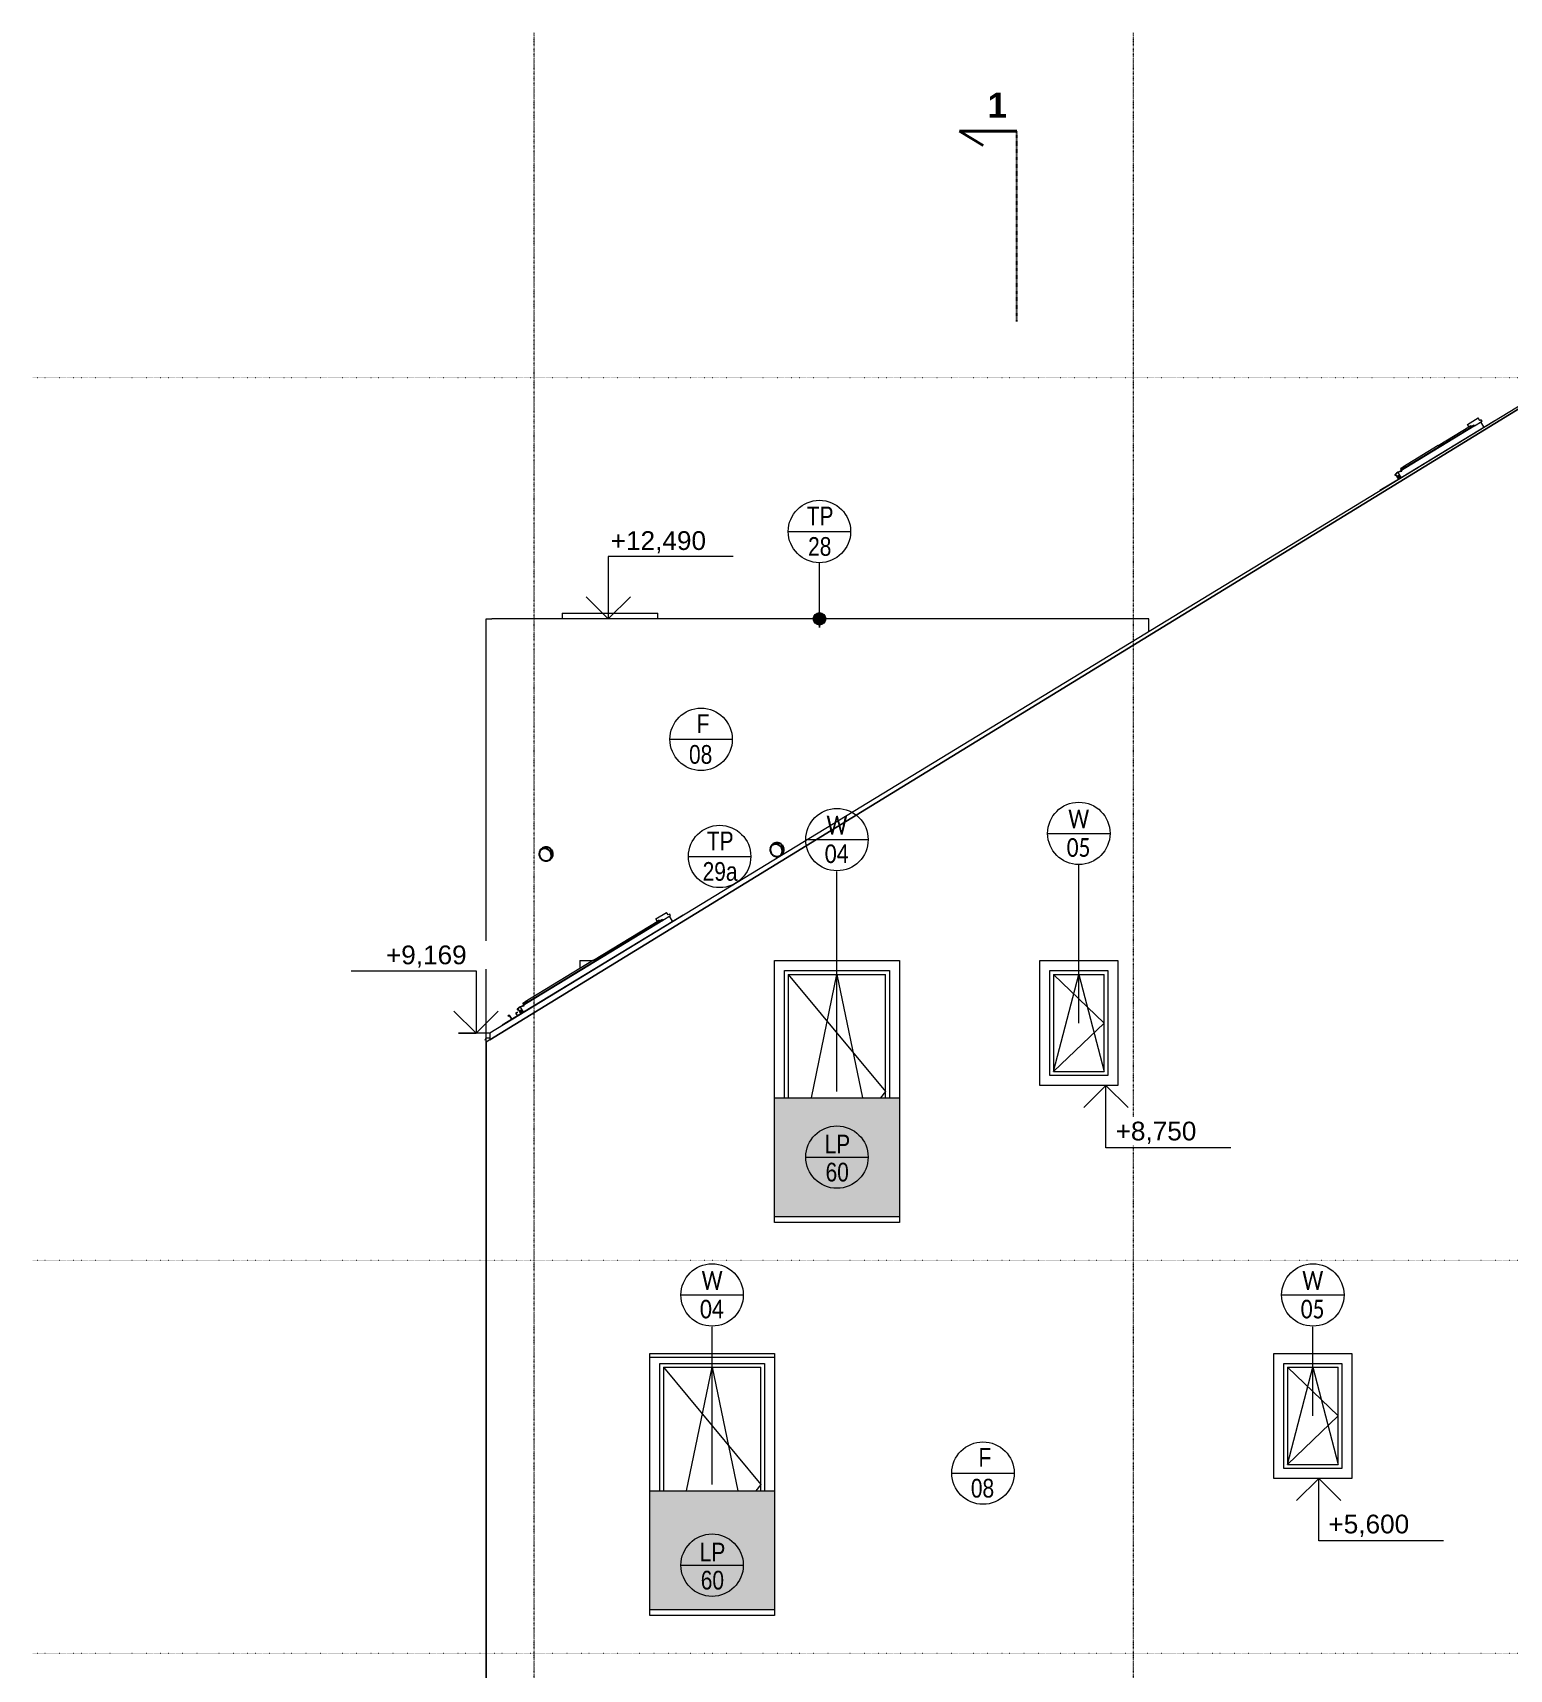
# Model space of a CAD drawing. Header units: millimetres. Extents: x -6736 to 224393, y -6260 to 72638.
# Drawn here: x 102687 to 114516, y 4070 to 17188 of the extents above; entities that cross this region are included whole.
import ezdxf

# ---------------------------------------------------------------- set-up
doc = ezdxf.new("R2010")
doc.units = ezdxf.units.MM
for name, pattern in [('HA_DashDot_10mm-S3mm', [10, 4, -3, 0, -3]), ('HA_DashDot_4mm-S1mm', [4, 2, -1, 0, -1]), ('HA_Dot-S4mm', [4, 0, -4])]:
    doc.linetypes.add(name, pattern=pattern)
for name, color, linetype, lineweight in [('A-DETL-____-THIN', 9, 'Continuous', 9), ('A-DETL-____-WIDE', 9, 'Continuous', 40), ('A-DETL-GENF-OTLN', 9, 'Continuous', 9), ('A-FLOR-____-OVHD', 9, 'HA_DashDot_4mm-S1mm', 25), ('A-FLOR-HRAL-IDEN', 9, 'Continuous', 9), ('A-FLOR-HRAL-OTLN', 9, 'Continuous', 9), ('A-FLOR-LEVL-OTLN', 9, 'Continuous', 9), ('A-GENM-____-IDEN', 9, 'Continuous', 9), ('A-GENM-____-OTLN', 9, 'Continuous', 9), ('A-GLAZ-____-IDEN', 9, 'Continuous', 9), ('A-GLAZ-____-OTLN', 9, 'Continuous', 5), ('A-ROOF-____-OTLN', 9, 'Continuous', 9), ('A-WALL-____-OTLN', 9, 'Continuous', 9), ('G-____-____-DIMS', 9, 'Continuous', 5), ('G-____-____-TEXT', 9, 'Continuous', 5), ('S-GRID-____-OTLN', 9, 'Continuous', 5)]:
    doc.layers.add(name, color=color, linetype=linetype, lineweight=lineweight)
doc.styles.add('Arial', font='arial.ttf', dxfattribs={"height": 150})
doc.styles.add('Arial_2', font='arial.ttf', dxfattribs={"width": 0.8, "height": 150})
doc.styles.add('Arial_B', font='arialbd.ttf', dxfattribs={"height": 200})
doc.styles.add('Calibri', font='calibri.ttf', dxfattribs={"width": 0.8, "height": 150})

# ---------------------------------------------------------------- blocks, each defined once
blk = doc.blocks.new('HA_WD_SinglePanel - 1000x2100-2168132-A_pohled západní_DPS pohled')
at = {"layer": 'A-GLAZ-____-OTLN', "color": 250}
for p, q in [((-10645, 5500), (-10645, 6520)), ((-10645, 6520), (-9805, 6520)), ((-10615, 6490), (-10615, 5500)), ((-10615, 6490), (-9835, 6490)), ((-10615, 6490), (-9835, 5550)), ((-10430, 5500), (-10225, 6490)), ((-10225, 6490), (-10020, 5500)), ((-9835, 5500), (-9835, 6490)), ((-9805, 6520), (-9805, 5500)), ((-9835, 5550), (-9876, 5500))]:
    blk.add_line(p, q, dxfattribs=at)
blk = doc.blocks.new('HA_WD_SinglePanel - 625x1000-2168130-A_pohled západní_DPS pohled')
at = {"layer": 'A-GLAZ-____-OTLN', "color": 250}
for p, q in [((-5645, 5680), (-5645, 6520)), ((-5645, 6520), (-5180, 6520)), ((-5615, 6490), (-5615, 5710)), ((-5615, 6490), (-5210, 6490)), ((-5615, 5710), (-5412, 6490)), ((-5615, 6490), (-5210, 6100)), ((-5412, 6490), (-5210, 5710)), ((-5210, 5710), (-5210, 6490)), ((-5180, 6520), (-5180, 5680)), ((-5210, 6100), (-5615, 5710)), ((-5180, 5680), (-5645, 5680)), ((-5615, 5710), (-5210, 5710))]:
    blk.add_line(p, q, dxfattribs=at)
blk = doc.blocks.new('Railing - Railing-1653174-A_pohled západní_DPS pohled')
at = {"layer": 'A-FLOR-HRAL-OTLN'}
blk.add_hatch(color=256, dxfattribs=at).paths.add_polyline_path([(-9879, 4550), (-9725, 4550), (-9725, 5500), (-10725, 5500), (-10725, 4550), (-10050, 4550)])
at = {"layer": 'A-FLOR-HRAL-OTLN', "color": 7}
for p, q in [((-10725, 5500), (-9725, 5500)), ((-10725, 4550), (-9725, 4550))]:
    blk.add_line(p, q, dxfattribs=at)
blk = doc.blocks.new('Railing - Railing-1653314-A_pohled západní_DPS pohled')
at = {"layer": 'A-FLOR-HRAL-OTLN'}
blk.add_hatch(color=256, dxfattribs=at).paths.add_polyline_path([(-8725, 7700), (-8725, 8650), (-9725, 8650), (-9725, 7700), (-8800, 7700)])
at = {"layer": 'A-FLOR-HRAL-OTLN', "color": 7}
for p, q in [((-9725, 8650), (-8725, 8650)), ((-9725, 7700), (-8725, 7700))]:
    blk.add_line(p, q, dxfattribs=at)
blk = doc.blocks.new('Roof-Windows_VELUX_GLL_1061 - CK02-1859753-A_pohled západní_DPS pohled')
at = {"layer": 'A-GLAZ-____-OTLN', "color": 250}
blk.add_line((-4120, 14035), (-4120, 14034), dxfattribs=at)
for centre, radius, start, end in [((-4752, 13644), 2.83, 135.4273, 301.3618), ((-4676, 13671), 36.5, 114.4093, 120.3688), ((-4676, 13671), 35.5, 114.2134, 120.3549), ((-4729, 13632), 3.7, 110.258, 211.3618), ((-4729, 13632), 1.7, 110.258, 211.3618)]:
    blk.add_arc(centre, radius, start, end, dxfattribs=at)
blk = doc.blocks.new('Roof-Windows_VELUX_GLL_1061 - CK02-V88-A_pohled západní_DPS pohled')
at = {"layer": 'A-GLAZ-____-OTLN', "color": 250}
for p, q in [((-4705, 13624), (-3955, 14081)), ((-4174, 14048), (-4088, 14100)), ((-4163, 14030), (-4174, 14048)), ((-4163, 14030), (-4148, 14039)), ((-4148, 14039), (-4144, 14031)), ((-4144, 14031), (-4121, 14045)), ((-4125, 14043), (-4120, 14035)), ((-4121, 14045), (-4117, 14037)), ((-4117, 14037), (-4056, 14074)), ((-4075, 14078), (-4088, 14100)), ((-4063, 14086), (-4075, 14078)), ((-4041, 14029), (-4065, 14069)), ((-4056, 14074), (-4063, 14086)), ((-3953, 14077), (-3955, 14081)), ((-4120, 14034), (-4729, 13663)), ((-4407, 13879), (-4150, 14036)), ((-4143, 14024), (-4400, 13868)), ((-4142, 14022), (-4399, 13865)), ((-4150, 14036), (-4143, 14024)), ((-4143, 14024), (-4142, 14022)), ((-4120, 14035), (-4120, 14034)), ((-4407, 13879), (-4692, 13706)), ((-4400, 13868), (-4685, 13694)), ((-4399, 13865), (-4683, 13692)), ((-4407, 13879), (-4400, 13868)), ((-4400, 13868), (-4407, 13879)), ((-4400, 13868), (-4399, 13865)), ((-4399, 13865), (-4400, 13868)), ((-4751, 13642), (-4748, 13644)), ((-4726, 13612), (-4749, 13650)), ((-4748, 13644), (-4727, 13610)), ((-4705, 13624), (-4729, 13663)), ((-4694, 13703), (-4710, 13694)), ((-4710, 13694), (-4702, 13675)), ((-4708, 13693), (-4694, 13702)), ((-4700, 13672), (-4708, 13693)), ((-4686, 13693), (-4701, 13683)), ((-4701, 13683), (-4700, 13680)), ((-4685, 13694), (-4692, 13706)), ((-4683, 13691), (-4689, 13701)), ((-4673, 13710), (-4687, 13706)), ((-4686, 13705), (-4676, 13708)), ((-4684, 13690), (-4686, 13693)), ((-4683, 13692), (-4685, 13694)), ((-4676, 13708), (-4673, 13710)), ((-4876, 13520), (-4705, 13624)), ((-4876, 13520), (-4873, 13516)), ((-4739, 13633), (-4715, 13641)), ((-4732, 13630), (-4722, 13614)), ((-4715, 13641), (-4730, 13635)), ((-4720, 13615), (-4730, 13631)), ((-4729, 13634), (-4725, 13635)), ((-4725, 13635), (-4714, 13618)), ((-4705, 13624), (-4702, 13620)), ((-4702, 13620), (-4705, 13624))]:
    blk.add_line(p, q, dxfattribs=at)
for centre, radius, start, end in [((-4752, 13644), 2.83, 135.4273, 301.3618), ((-4682, 13576), 101, 101.2959, 135.4273), ((-4685, 13574), 99, 119.2781, 130.3733), ((-4685, 13574), 99, 108.2143, 119.2781), ((-4685, 13574), 99.3, 98.8542, 108.1957), ((-4676, 13671), 36.5, 106.9272, 120.3688), ((-4676, 13671), 35.5, 106.9272, 120.3549), ((-4729, 13632), 3.7, 110.258, 211.3618), ((-4729, 13632), 1.7, 110.258, 211.3618)]:
    blk.add_arc(centre, radius, start, end, dxfattribs=at)
blk = doc.blocks.new('Roof-Windows_VELUX_GLL_1061 - PK08-1836255-A_pohled západní_DPS pohled')
at = {"layer": 'A-GLAZ-____-OTLN', "color": 250}
for p, q in [((-11736, 9339), (-10457, 10118)), ((-10676, 10085), (-10590, 10137)), ((-10619, 10074), (-10558, 10111)), ((-10577, 10116), (-10590, 10137)), ((-10565, 10123), (-10577, 10116)), ((-10543, 10066), (-10567, 10106)), ((-10558, 10111), (-10565, 10123)), ((-10455, 10114), (-10457, 10118)), ((-10621, 10071), (-11760, 9377)), ((-11174, 9755), (-10652, 10073)), ((-10645, 10061), (-11167, 9743)), ((-10643, 10059), (-11165, 9741)), ((-10665, 10067), (-10676, 10085)), ((-10665, 10067), (-10650, 10076)), ((-10652, 10073), (-10645, 10061)), ((-10650, 10076), (-10646, 10069)), ((-10646, 10069), (-10623, 10082)), ((-10645, 10061), (-10643, 10059)), ((-10627, 10080), (-10622, 10072)), ((-10623, 10082), (-10619, 10074)), ((-10622, 10072), (-10621, 10071)), ((-11174, 9755), (-11723, 9420)), ((-11167, 9743), (-11716, 9409)), ((-11165, 9741), (-11715, 9406)), ((-11174, 9755), (-11167, 9743)), ((-11167, 9743), (-11174, 9755)), ((-11167, 9743), (-11165, 9741)), ((-11165, 9741), (-11167, 9743)), ((-11907, 9235), (-11736, 9339)), ((-11782, 9357), (-11779, 9358)), ((-11757, 9326), (-11780, 9364)), ((-11779, 9358), (-11759, 9325)), ((-11770, 9347), (-11747, 9356)), ((-11763, 9345), (-11753, 9328)), ((-11747, 9355), (-11762, 9350)), ((-11752, 9329), (-11762, 9346)), ((-11761, 9348), (-11756, 9350)), ((-11736, 9339), (-11760, 9377)), ((-11756, 9350), (-11746, 9333)), ((-11726, 9417), (-11741, 9408)), ((-11741, 9408), (-11734, 9389)), ((-11740, 9408), (-11725, 9416)), ((-11731, 9387), (-11740, 9408)), ((-11736, 9339), (-11734, 9334)), ((-11734, 9334), (-11736, 9339)), ((-11717, 9407), (-11732, 9398)), ((-11732, 9398), (-11731, 9395)), ((-11716, 9409), (-11723, 9420)), ((-11714, 9405), (-11720, 9415)), ((-11704, 9425), (-11718, 9421)), ((-11718, 9420), (-11708, 9423)), ((-11715, 9404), (-11717, 9407)), ((-11715, 9406), (-11716, 9409)), ((-11708, 9423), (-11704, 9425)), ((-11907, 9235), (-11905, 9230))]:
    blk.add_line(p, q, dxfattribs=at)
for centre, radius, start, end in [((-11714, 9290), 101, 101.2959, 135.4273), ((-11784, 9359), 2.83, 135.4273, 301.3618), ((-11716, 9289), 99, 119.2781, 130.3733), ((-11716, 9289), 99, 108.2143, 119.2781), ((-11760, 9346), 3.7, 110.258, 211.3618), ((-11760, 9346), 1.7, 110.258, 211.3618), ((-11716, 9288), 99.3, 98.8542, 108.1957), ((-11707, 9386), 36.5, 106.9272, 120.3688), ((-11707, 9386), 35.5, 106.9272, 120.3549)]:
    blk.add_arc(centre, radius, start, end, dxfattribs=at)
blk = doc.blocks.new('Roof-Windows_VELUX_GLL_1061 - PK08-V89-A_pohled západní_DPS pohled')
at = {"layer": 'A-GLAZ-____-OTLN', "color": 250}
for p, q in [((-10622, 10072), (-10621, 10071)), ((-10621, 10071), (-10622, 10072))]:
    blk.add_line(p, q, dxfattribs=at)
for centre, radius, start, end in [((-11784, 9359), 2.83, 135.4273, 301.3618), ((-11760, 9346), 3.7, 110.258, 211.3618), ((-11760, 9346), 1.7, 110.258, 211.3618), ((-11707, 9386), 36.5, 114.4095, 120.3688), ((-11707, 9386), 35.5, 114.2136, 120.3549)]:
    blk.add_arc(centre, radius, start, end, dxfattribs=at)
blk = doc.blocks.new('Roof-Windows_VELUX_GLL_1061 - PK08-V90-A_pohled západní_DPS pohled')
at = {"layer": 'A-GLAZ-____-OTLN', "color": 250}
blk.add_line((-10622, 10072), (-10621, 10071), dxfattribs=at)
for centre, radius, start, end in [((-11784, 9359), 2.83, 135.4273, 301.3618), ((-11760, 9346), 3.7, 110.258, 211.3618), ((-11760, 9346), 1.7, 110.258, 211.3618), ((-11707, 9386), 36.5, 114.4093, 120.3688), ((-11707, 9386), 35.5, 114.2134, 120.3547)]:
    blk.add_arc(centre, radius, start, end, dxfattribs=at)
blk = doc.blocks.new('HA_GM_Gutter_Facade - HA_GM_Gutter_Facade TP02-2234099-A_pohled západní_DPS pohled')
at = {"layer": 'A-GENM-____-OTLN', "color": 7}
for p, q in [((-12044, 9112), (-12037, 9125)), ((-12037, 9125), (-12035, 9125))]:
    blk.add_line(p, q, dxfattribs=at)
blk = doc.blocks.new('HA_GM_Tiling_LineBased - Generic Tiles-2169411-A_pohled západní_DPS pohled')
at = {"layer": 'A-GENM-____-OTLN', "color": 7}
for q in [(-11182, 9750), (-11285, 9687)]:
    blk.add_line((-11285, 9750), q, dxfattribs=at)
blk = doc.blocks.new('Roof-Windows_VELUX_VFE - VFE size 940x1370 _PK38__31_36-1858861-A_pohled západní_DPS pohled')
at = {"layer": 'A-GLAZ-____-OTLN', "color": 250}
for p, q in [((-11785, 9337), (-11799, 9329)), ((-11799, 9329), (-11784, 9309)), ((-11798, 9329), (-11784, 9336)), ((-11784, 9310), (-11798, 9329)), ((-11784, 9336), (-11785, 9337)), ((-11851, 9313), (-11860, 9307)), ((-11860, 9307), (-11858, 9304)), ((-11859, 9307), (-11852, 9312)), ((-11858, 9305), (-11859, 9307)), ((-11858, 9304), (-11854, 9307)), ((-11855, 9307), (-11858, 9305)), ((-11854, 9307), (-11855, 9307)), ((-11852, 9312), (-11829, 9282)), ((-11829, 9282), (-11851, 9313))]:
    blk.add_line(p, q, dxfattribs=at)
blk = doc.blocks.new('Roof-Windows_VELUX_GLL_1061 - PK08-1836817-A_pohled západní_DPS pohled')
at = {"layer": 'A-GLAZ-____-OTLN', "color": 250}
blk.add_line((-10622, 10072), (-10621, 10071), dxfattribs=at)
for centre, radius, start, end in [((-11784, 9359), 2.83, 135.4273, 301.3618), ((-11760, 9346), 3.7, 110.258, 211.3618), ((-11760, 9346), 1.7, 110.258, 211.3618), ((-11707, 9386), 36.5, 114.4093, 120.3688), ((-11707, 9386), 35.5, 114.2134, 120.3549)]:
    blk.add_arc(centre, radius, start, end, dxfattribs=at)
blk = doc.blocks.new('HA_GM_Gutter_Facade - HA_GM_Gutter_Facade TP02-2234123-A_pohled západní_DPS pohled')
at = {"layer": 'A-GENM-____-OTLN', "color": 7}
for p, q in [((-12044, 9112), (-12037, 9125)), ((-12037, 9125), (-12035, 9125))]:
    blk.add_line(p, q, dxfattribs=at)
blk = doc.blocks.new('HA_GM_Generic Box - VRV Jednotka-1881051-A_pohled západní_DPS pohled')
at = {"layer": 'A-GENM-____-OTLN', "color": 7}
for p, q in [((-11425, 12535), (-10660, 12535)), ((-11425, 12535), (-11425, 12490)), ((-10660, 12490), (-10660, 12535))]:
    blk.add_line(p, q, dxfattribs=at)
blk = doc.blocks.new('TB_Porotherm KPVarioUNI_1250mm - TB_Porotherm KPVarioUNI_1250mm-1997363-A_pohled západní_DPS pohled')
at = {"layer": 'A-GENM-____-OTLN', "color": 7}
blk.add_line((-9725, 6570), (-10725, 6570), dxfattribs=at)
blk = doc.blocks.new('HA_GM_Opening_Circle_WallBased - Default-2229972-A_pohled západní_DPS pohled')
at = {"layer": 'A-DETL-GENF-OTLN', "color": 10, "lineweight": 25}
for centre, start, end in [((-9705, 10640), 173.6413, 202.6858), ((-9705, 10640), 140.849, 170.1371), ((-9716, 10629), 324.0611, 125.9389), ((-9705, 10640), 107.2879, 137.9259), ((-9705, 10640), 74.0652, 105.9348), ((-9705, 10640), 42.0741, 72.7121), ((-9705, 10640), 9.8629, 39.151), ((-9705, 10640), 337.3142, 6.3587), ((-9705, 10640), 206.0017, 235.802), ((-9705, 10640), 238.0922, 270), ((-9705, 10640), 270, 301.9078), ((-9705, 10640), 304.198, 333.9983)]:
    blk.add_arc(centre, 55, start, end, dxfattribs=at)
blk = doc.blocks.new('HA_GM_Opening_Circle_WallBased - Default-2230000-A_pohled západní_DPS pohled')
at = {"layer": 'A-DETL-GENF-OTLN', "color": 10, "lineweight": 25}
for centre, start, end in [((-11555, 10605), 140.849, 170.1371), ((-11566, 10594), 324.0611, 125.9389), ((-11555, 10605), 107.2879, 137.9259), ((-11555, 10605), 74.0652, 105.9348), ((-11555, 10605), 42.0741, 72.7121), ((-11555, 10605), 9.8629, 39.151), ((-11555, 10605), 173.6413, 202.6858), ((-11555, 10605), 206.0017, 235.802), ((-11555, 10605), 238.0922, 270), ((-11555, 10605), 270, 301.9078), ((-11555, 10605), 304.198, 333.9983), ((-11555, 10605), 337.3142, 6.3587)]:
    blk.add_arc(centre, 55, start, end, dxfattribs=at)
blk = doc.blocks.new('185-01_OBJEKT A_Central_rvt-4-A_pohled západní_DPS pohled')
at = {"layer": 'A-ROOF-____-OTLN', "color": 7}
for p, q in [((-3382, 14425), (-12005, 9169)), ((-12005, 9115), (-3398, 14398)), ((-11559, 10550), (-11551, 10550)), ((-12005, 9169), (-12005, 9115))]:
    blk.add_line(p, q, dxfattribs=at)
at = {"layer": 'A-WALL-____-OTLN', "color": 7}
for p, q in [((-3398, 14398), (-12005, 9115)), ((-12035, 9128), (-12035, 12490)), ((-12035, 12490), (-11990, 12490)), ((-6725, 12490), (-11990, 12490)), ((-6725, 12387), (-6725, 12490)), ((-9725, 7650), (-9725, 9750)), ((-9725, 9750), (-8725, 9750)), ((-8725, 9750), (-8725, 7650)), ((-7600, 8750), (-7600, 9750)), ((-7600, 9750), (-6975, 9750)), ((-6975, 9750), (-6975, 8750)), ((-12035, 1180), (-12035, 9128)), ((-12005, 9128), (-12035, 9128)), ((-12005, 9115), (-12035, 9096)), ((-12035, 9096), (-12035, 1180)), ((-6975, 8750), (-7600, 8750)), ((-8725, 7650), (-9725, 7650)), ((-10725, 4500), (-10725, 6600)), ((-10725, 6600), (-9725, 6600)), ((-9725, 6600), (-9725, 4500)), ((-5725, 5600), (-5725, 6600)), ((-5725, 6600), (-5100, 6600)), ((-5100, 6600), (-5100, 5600)), ((-5100, 5600), (-5725, 5600)), ((-9725, 4500), (-10725, 4500))]:
    blk.add_line(p, q, dxfattribs=at)
for centre, start, end in [((-11555, 10605), 0, 180), ((-9705, 10640), 0, 180), ((-9705, 10640), 180, 0), ((-11555, 10605), 180, 0)]:
    blk.add_arc(centre, 55, start, end, dxfattribs=at)
at = {"layer": 'A-FLOR-HRAL-OTLN', "lineweight": 9}
for name in ['Railing - Railing-1653314-A_pohled západní_DPS pohled', 'Railing - Railing-1653174-A_pohled západní_DPS pohled']:
    blk.add_blockref(name, (0, 0), dxfattribs=at)
at = {"layer": 'A-GENM-____-OTLN', "lineweight": 9}
for name in ['HA_GM_Generic Box - VRV Jednotka-1881051-A_pohled západní_DPS pohled', 'HA_GM_Opening_Circle_WallBased - Default-2230000-A_pohled západní_DPS pohled', 'HA_GM_Opening_Circle_WallBased - Default-2229972-A_pohled západní_DPS pohled', 'HA_GM_Tiling_LineBased - Generic Tiles-2169411-A_pohled západní_DPS pohled', 'HA_GM_Gutter_Facade - HA_GM_Gutter_Facade TP02-2234099-A_pohled západní_DPS pohled', 'HA_GM_Gutter_Facade - HA_GM_Gutter_Facade TP02-2234123-A_pohled západní_DPS pohled', 'TB_Porotherm KPVarioUNI_1250mm - TB_Porotherm KPVarioUNI_1250mm-1997363-A_pohled západní_DPS pohled']:
    blk.add_blockref(name, (0, 0), dxfattribs=at)
at = {"layer": 'A-GLAZ-____-OTLN', "lineweight": 9}
for name, p in [('Roof-Windows_VELUX_GLL_1061 - CK02-V88-A_pohled západní_DPS pohled', (0, 0)), ('Roof-Windows_VELUX_GLL_1061 - CK02-1859753-A_pohled západní_DPS pohled', (0, 0)), ('Roof-Windows_VELUX_GLL_1061 - CK02-1859753-A_pohled západní_DPS pohled', (0, 0)), ('Roof-Windows_VELUX_GLL_1061 - CK02-1859753-A_pohled západní_DPS pohled', (0, 0)), ('Roof-Windows_VELUX_GLL_1061 - CK02-1859753-A_pohled západní_DPS pohled', (0, 0)), ('Roof-Windows_VELUX_GLL_1061 - PK08-1836255-A_pohled západní_DPS pohled', (0, 0)), ('Roof-Windows_VELUX_GLL_1061 - PK08-V89-A_pohled západní_DPS pohled', (0, 0)), ('Roof-Windows_VELUX_GLL_1061 - PK08-V90-A_pohled západní_DPS pohled', (0, 0)), ('Roof-Windows_VELUX_GLL_1061 - PK08-1836817-A_pohled západní_DPS pohled', (0, 0)), ('HA_WD_SinglePanel - 1000x2100-2168132-A_pohled západní_DPS pohled', (1000, 3150)), ('HA_WD_SinglePanel - 625x1000-2168130-A_pohled západní_DPS pohled', (-1875, 3150)), ('Roof-Windows_VELUX_VFE - VFE size 940x1370 _PK38__31_36-1858861-A_pohled západní_DPS pohled', (0, 0)), ('HA_WD_SinglePanel - 1000x2100-2168132-A_pohled západní_DPS pohled', (0, 0)), ('HA_WD_SinglePanel - 625x1000-2168130-A_pohled západní_DPS pohled', (0, 0))]:
    blk.add_blockref(name, p, dxfattribs=at)
blk = doc.blocks.new('Spot Elevations - Flipped-794089-A_pohled západní_DPS pohled')
at = {"layer": 'G-____-____-DIMS', "lineweight": 9}
for p, q in [((-2997, 8073), (-2820, 8250)), ((-2820, 8250), (-2643, 8073)), ((-2820, 7750), (-2820, 8250)), ((-1820, 7750), (-2820, 7750))]:
    blk.add_line(p, q, dxfattribs=at)
blk = doc.blocks.new('Spot Elevations - Default-792506-A_pohled západní_DPS pohled')
at = {"layer": 'G-____-____-DIMS', "lineweight": 9}
for p, q in [((-1856, 10250), (-2856, 10250)), ((-2856, 10250), (-2856, 9750)), ((-3033, 9927), (-2856, 9750)), ((-2856, 9750), (-2679, 9927))]:
    blk.add_line(p, q, dxfattribs=at)
blk = doc.blocks.new('HA_TAG_WD - Type Mark-1502833-A_pohled západní_DPS pohled')
at = {"layer": 'A-GLAZ-____-IDEN'}
blk.add_line((-9475, 10720), (-8975, 10720), dxfattribs=at)
blk.add_circle((-9225, 10720), 250, dxfattribs=at)
blk = doc.blocks.new('HA_TAG_GM_Products - Generic-588599-A_pohled západní_DPS pohled')
at = {"layer": 'A-GENM-____-IDEN'}
blk.add_line((-9615, 13190), (-9115, 13190), dxfattribs=at)
blk.add_circle((-9365, 13190), 250, dxfattribs=at)
blk = doc.blocks.new('HA_TAG_GM_Railings - Generic-2229991-A_pohled západní_DPS pohled')
at = {"layer": 'A-FLOR-HRAL-IDEN'}
blk.add_line((-9475, 8175), (-8975, 8175), dxfattribs=at)
blk.add_circle((-9225, 8175), 250, dxfattribs=at)

msp = doc.modelspace()

# ---------------------------------------------------------------- hatches: boundary and pattern name
at = {"layer": 'A-GENM-____-IDEN'}
h = msp.add_hatch(color=256, dxfattribs=at)
edge = h.paths.add_edge_path()
edge.add_arc((108990, 12490), 50, 0, 360)

# ---------------------------------------------------------------- linework, layer by layer
at = {"layer": 'A-DETL-____-THIN'}
for p, q in [((107792, 11524), (108292, 11524)), ((110050, 5642), (110550, 5642))]:
    msp.add_line(p, q, dxfattribs=at)
for centre in [(108042, 11524), (110300, 5642)]:
    msp.add_circle(centre, 250, dxfattribs=at)
at = {"layer": 'A-DETL-____-WIDE'}
for p, q in [((110572, 16398), (110112, 16398)), ((110112, 16398), (110301, 16285))]:
    msp.add_line(p, q, dxfattribs=at)
at = {"layer": 'A-FLOR-____-OVHD'}
msp.add_line((110572, 14873), (110572, 16398), dxfattribs=at)
at = {"layer": 'A-FLOR-LEVL-OTLN', "linetype": 'HA_Dot-S4mm', "lineweight": 5}
for p, q in [((102687, 14425), (123648, 14425)), ((102687, 7350), (123648, 7350)), ((102687, 4200), (123648, 4200))]:
    msp.add_line(p, q, dxfattribs=at)
at = {"layer": 'A-GENM-____-IDEN'}
for p, q in [((108990, 12420), (108990, 12940)), ((108990, 12490), (108990, 12420))]:
    msp.add_line(p, q, dxfattribs=at)
msp.add_circle((108990, 12490), 50, dxfattribs=at)
at = {"layer": 'A-GLAZ-____-IDEN'}
for p, q in [((111068, 9250), (111068, 10515)), ((109130, 8700), (109130, 10465)), ((108130, 5550), (108130, 6815)), ((112943, 6100), (112943, 6815))]:
    msp.add_line(p, q, dxfattribs=at)
at = {"layer": 'G-____-____-DIMS', "lineweight": 9}
for p, q in [((106098, 9169), (106239, 9169)), ((106350, 9169), (106098, 9169)), ((113054, 5600), (112990, 5600))]:
    msp.add_line(p, q, dxfattribs=at)
at = {"layer": 'S-GRID-____-OTLN', "linetype": 'HA_DashDot_10mm-S3mm', "lineweight": 9}
for p, q in [((106705, 14688), (106705, 17188)), ((111505, 14688), (111505, 17188)), ((106705, -3060), (106705, 14688)), ((111505, -3060), (111505, 14688))]:
    msp.add_line(p, q, dxfattribs=at)

# ---------------------------------------------------------------- block references
at = {"color": 50, "lineweight": 5}
msp.add_blockref('185-01_OBJEKT A_Central_rvt-4-A_pohled západní_DPS pohled', (118355, 0), dxfattribs=at)
at = {"layer": 'A-FLOR-HRAL-IDEN'}
for p in [(118355, 0), (117355, -3271)]:
    msp.add_blockref('HA_TAG_GM_Railings - Generic-2229991-A_pohled západní_DPS pohled', p, dxfattribs=at)
at = {"layer": 'A-GENM-____-IDEN'}
for p in [(118355, 0), (117555, -2605)]:
    msp.add_blockref('HA_TAG_GM_Products - Generic-588599-A_pohled západní_DPS pohled', p, dxfattribs=at)
at = {"layer": 'A-GLAZ-____-IDEN'}
for p in [(120293, 50), (118355, 0), (117355, -3650), (122168, -3650)]:
    msp.add_blockref('HA_TAG_WD - Type Mark-1502833-A_pohled západní_DPS pohled', p, dxfattribs=at)
at = {"layer": 'G-____-____-DIMS', "lineweight": 9}
for name, p in [('Spot Elevations - Default-792506-A_pohled západní_DPS pohled', (110154, 2740)), ('Spot Elevations - Flipped-794089-A_pohled západní_DPS pohled', (114105, 500)), ('Spot Elevations - Flipped-794089-A_pohled západní_DPS pohled', (115810, -2650))]:
    msp.add_blockref(name, p, dxfattribs=at)
at = {"layer": 'G-____-____-DIMS', "lineweight": 9, "extrusion": (0, 0, -1)}
msp.add_blockref('Spot Elevations - Default-792506-A_pohled západní_DPS pohled', (-103383, -581), dxfattribs=at)

# ---------------------------------------------------------------- texts
at = {"layer": 'A-FLOR-HRAL-IDEN', "lineweight": 5, "char_height": 150, "attachment_point": 1, "style": 'Arial_2'}
for s, insert, width in [('LP', (109031, 8355), 250.13), ('60', (109039, 8130), 230.89), ('LP', (108031, 5084), 250.13), ('60', (108039, 4859), 230.89)]:
    msp.add_mtext(s, dxfattribs=dict(at, insert=insert, width=width))
at = {"layer": 'A-GENM-____-IDEN', "lineweight": 5, "char_height": 150, "attachment_point": 1, "style": 'Arial_2'}
for s, insert, width in [('TP', (108888, 13390), 256.54), ('28', (108899, 13145), 230.89), ('TP', (108088, 10785), 256.54), ('29a', (108054, 10540), 339.92)]:
    msp.add_mtext(s, dxfattribs=dict(at, insert=insert, width=width))
at = {"layer": 'A-GLAZ-____-IDEN', "lineweight": 5, "char_height": 150, "attachment_point": 1, "style": 'Calibri'}
for s, insert, width in [('\\fCalibri|b0|i0|c254|p34|;\\W.8;W', (109047, 10911), 211.65), ('\\fCalibri|b0|i0|c254|p34|;\\W.8;W', (110984, 10961), 211.65), ('04', (109033, 10682), 243.71), ('05', (110971, 10732), 243.71), ('\\fCalibri|b0|i0|c254|p34|;\\W.8;W', (108047, 7261), 211.65), ('\\fCalibri|b0|i0|c254|p34|;\\W.8;W', (112859, 7261), 211.65), ('04', (108033, 7032), 243.71), ('05', (112846, 7032), 243.71)]:
    msp.add_mtext(s, dxfattribs=dict(at, insert=insert, width=width))
at = {"layer": 'G-____-____-TEXT', "color": 7, "lineweight": 9, "attachment_point": 1}
for s, insert, char_height, width, style in [('\\fArial|b1|i0|c254|p34|;1', (110337, 16707), 200, 192.41, 'Arial_B'), ('\\fArial|b0|i0|c254|p34|;\\W.8;F', (108006, 11725), 150, 128.27, 'Arial_2'), ('08', (107945, 11478), 150, 230.89, 'Arial_2'), ('\\fArial|b0|i0|c254|p34|;\\W.8;F', (110264, 5843), 150, 128.27, 'Arial_2'), ('08', (110203, 5596), 150, 230.89, 'Arial_2')]:
    msp.add_mtext(s, dxfattribs=dict(at, insert=insert, char_height=char_height, width=width, style=style))

# ---------------------------------------------------------------- next in the draw order: texts
at = {"layer": 'G-____-____-DIMS', "lineweight": 9, "char_height": 150, "attachment_point": 1, "line_spacing_factor": 0.941778, "style": 'Arial', "bg_fill": 3, "box_fill_scale": 1.25, "bg_fill_color": 256, "bg_fill_true_color": 13158600, "bg_fill_transparency": 0}
for s, insert, width in [('+12,490', (107318, 13192), 912.7), ('+9,169', (105517, 9871), 773.13), ('+8,750', (111363, 8459), 773.13), ('+5,600', (113068, 5309), 773.13)]:
    msp.add_mtext(s, dxfattribs=dict(at, insert=insert, width=width))

doc.saveas('drawing.dxf')
